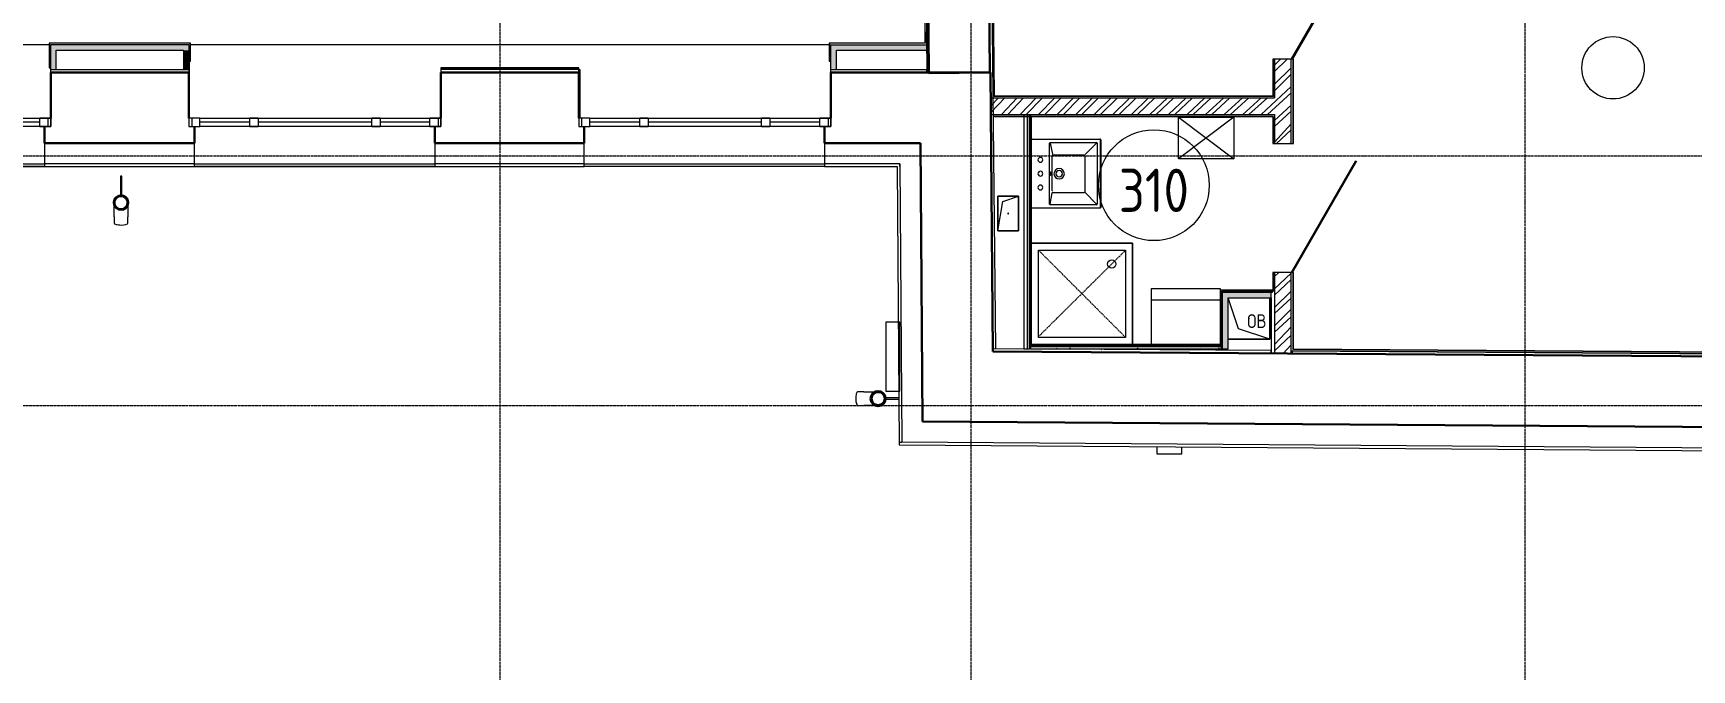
# Model space of a CAD drawing. Header units: millimetres. Extents: x -32 to 417638015, y -35 to 175284279.
# Drawn here: x 417166976 to 417178952, y 175229785 to 175234381 of the extents above; entities that cross this region are included whole.
import ezdxf

# ---------------------------------------------------------------- set-up
doc = ezdxf.new("R2010")
doc.units = ezdxf.units.MM
doc.linetypes.add('ADSK_Линия сетки', pattern=[25, 20, -2.5, 0, -2.5])
doc.linetypes.add('HIDDEN', pattern=[9.524999999999999, 6.35, -3.174999999999999])
for name, color, linetype, lineweight in [('_ Окна', 7, 'Continuous', 9), ('_ЭМ_ТХобщее_слой', 7, 'Continuous', 30), ('Аннотация', 7, 'Continuous', 18), ('Двери', 7, 'Continuous', 9), ('Обобщенные модели', 7, 'Continuous', 18), ('Окна', 7, 'Continuous', 9), ('Оси', 253, 'Continuous', 9), ('Перекрытие', 7, 'Continuous', 18), ('Сантехника', 7, 'Continuous', 18), ('Стены внутренние', 7, 'Continuous', 18), ('Стены наружные', 7, 'Continuous', 18), ('Стены несущие', 7, 'Continuous', 30), ('Стены отделка', 7, 'Continuous', 30), ('Стены штриховка', 7, 'Continuous', 9), ('ТХ', 5, 'Continuous', 0), ('ШТРИХОВКА', 252, 'Continuous', 15)]:
    doc.layers.add(name, color=color, linetype=linetype, lineweight=lineweight)
doc.layers.add('Линии', color=7, linetype='Continuous', lineweight=9, true_color=0x00a600)
doc.layers.add('ЭОМ_Лотки рабочие', color=5, linetype='Continuous')
doc.styles.add('GOST Common', font='GOST_Common.ttf', dxfattribs={"width": 0.9, "height": 349.9999999999996})
doc.styles.add('GOST Common_4', font='GOST_Common.ttf', dxfattribs={"width": 0.9, "height": 199.9999999999999})
pattern_1 = [(45.00034442127691, (507.3426508307675, 158.9013231569782), (-106.0666547691552, 106.0653795829764), [])]

# ---------------------------------------------------------------- blocks, each defined once
blk = doc.blocks.new('ТХ 3 этаж')
at = {"layer": 'ТХ', "color": 8}
for points in [[(50865.19520816504, 2115.359631943516), (51265.19520816504, 2115.359631943516), (51265.19520816504, 1815.359631943516), (50865.19520816504, 1815.359631943516)], [(51168.23793012393, 875.4259401493473), (50668.23793012393, 875.4259401493473), (50668.23793012393, 475.4259401493473), (51168.23793012393, 475.4259401493473)]]:
    blk.add_lwpolyline(points, close=True, dxfattribs=at)
for points in [[(50865.19520816504, 2115.359631943516), (51265.19520816504, 1815.359631943516)], [(51265.19520816504, 2115.359631943516), (50865.19520816504, 1815.359631943516)], [(51168.23793012393, 795.4259401493473), (50668.23793012393, 795.4259401493473)]]:
    blk.add_lwpolyline(points, dxfattribs=at)
blk.add_circle((54001.98852807528, 2471.748502117989), 225, dxfattribs=at)
blk = doc.blocks.new('План 3 этажа')
at = {"layer": 'Обобщенные модели', "lineweight": 9}
h = blk.add_hatch(dxfattribs=at)
h.set_pattern_fill('FP_6', color=8, angle=90.43334442127689, style=0, pattern_type=2)
h.set_pattern_definition(pattern_1)
h.paths.add_polyline_path([(41673.53806005813, 151.7506471929219), (41696.6795752882, 151.9256764504036), (41718.6737251094, 163.678286586313), (41731.93323421842, 181.1801078516398), (41736.131914499, 205.432399692422), (41729.93662376997, 227.2601042814512), (41715.58696338043, 244.0233134699717), (41695.48244004539, 253.3120249298058), (41671.53127108289, 252.5315331894379), (41651.14731264545, 241.8591986763574), (41637.40794462901, 223.3883000838474), (41632.726878311, 202.1396760937155), (41639.51415829407, 177.8058222492922), (41653.84745055034, 161.0503435816987), (41670.92477509001, 152.984877995747)])
h.paths.add_polyline_path([(41673.96834201867, 153.7038131956116), (41652.61233293107, 164.7317113206459), (41639.36320677247, 182.5269555634242), (41634.875865044, 202.8313531936626), (41640.1847866334, 224.7399328955213), (41654.21668377173, 241.8591986763538), (41674.83491320635, 251.2059471869374), (41695.91272200593, 251.1588950651437), (41716.1946474607, 241.1291086601764), (41729.93662376997, 223.1780147349425), (41734.43778436506, 201.6120911876041), (41728.86568704114, 179.8161596980237), (41715.6033315137, 163.3879941084083), (41696.21979897063, 153.872110558583)])
h = blk.add_hatch(dxfattribs=at)
h.set_pattern_fill('FP_6', color=8, angle=90.43334442127689, style=0, pattern_type=2)
h.set_pattern_definition(pattern_1)
h.paths.add_polyline_path([(41673.96834201867, 153.7038131956116), (41696.21979897063, 153.872110558583), (41716.19464746069, 163.6782865863065), (41729.93662376996, 181.180107851639), (41734.13344113666, 205.4110525035048), (41728.57233021747, 225.8465466892997), (41715.60333151371, 241.859198676358), (41695.48244004538, 251.3621133349153), (41673.2309830934, 251.193815971935), (41653.25613460332, 241.3876399442115), (41639.51415829408, 223.8858186788791), (41634.72682110794, 202.1548025232809), (41639.84231388749, 180.4986857405077), (41653.84745055032, 163.2067278541687), (41667.40099056038, 156.8055137608665)])
at = {"layer": 'Стены внутренние'}
for points in [[(35711.33723009069, 2577.133406092848), (35751.33723009081, 2577.133406092858), (35751.33723009081, 2757.133406092808), (35711.33723009069, 2756.130446460665), (35711.33723009069, 2734.252521997297)], [(36668.83299977228, 2717.133406092852), (36708.83299977228, 2717.133406092852), (36708.83299977228, 2757.133406092808), (35751.33723009081, 2757.133406092808), (35751.33723009081, 2717.133406092852), (35980.62787156901, 2717.133406092852)], [(41343.82893603237, 2577.133406092832), (41383.82893603237, 2577.13340609284), (41383.82893603237, 2757.133406092756), (41343.82893603231, 2756.475433093828), (41343.82893603231, 2734.252521997297)], [(41864.07179930666, 2717.133406092791), (42035.09456456499, 2717.133406092791), (42034.64054524159, 2757.133406092721), (41383.82893603237, 2757.133406092756), (41383.82893603237, 2717.133406092791)], [(36708.83299977228, 2577.133406092848), (36708.83299977228, 2717.133406092852), (36668.83299977228, 2717.133406092852), (36668.83299977228, 2577.133406092848)], [(44522.34267625358, 930.9766279984951), (44522.34267625358, 970.9766279984606), (44172.34267625352, 970.9766279984606), (44172.34267625352, 930.9766279984951), (44512.34267625352, 930.9766279984951)], [(44212.34267625352, 560.9766279985015), (44212.34267625352, 930.9766279984951), (44172.34267625352, 930.9766279984951), (44172.34267625352, 560.9766279985015)]]:
    blk.add_hatch(color=8, dxfattribs=at).paths.add_polyline_path(points)
at = {"layer": 'Стены внутренние', "lineweight": 9}
h = blk.add_hatch(dxfattribs=at)
h.set_pattern_fill('FP_5', color=8, style=0, pattern_type=2)
h.set_pattern_definition([(0, (507.3426762534655, 158.9018102923892), (406.4, 101.6), [33.528, -271.272, 33.528, -271.272, -1625.6]), (0, (507.3426762534655, 158.9018102923892), (406.4, 101.6), [-609.6, 33.528, -576.072, 33.528, -271.272, -711.2]), (0, (507.3426762534655, 158.9018102923892), (406.4, 101.6), [-1524, 33.528, -169.672, 33.528, -474.472]), (120, (659.7426762534305, 209.7018102923894), (-291.1881810244989, 301.1527240979959), [33.52799999999997, -271.2719999999998, 33.52799999999997, -271.2719999999998, -1625.599999999999]), (120, (659.7426762534305, 209.7018102923894), (-291.1881810244989, 301.1527240979959), [-609.5999999999996, 33.52799999999997, -576.0719999999995, 33.52799999999997, -271.2719999999998, -711.1999999999996]), (120, (659.7426762534305, 209.7018102923894), (-291.1881810244989, 301.1527240979959), [-1523.999999999999, 33.52799999999997, -169.6719999999999, 33.52799999999997, -474.4719999999998]), (240, (710.5426762534189, 412.9018102923892), (-115.2118189755009, -402.7527240979958), [33.528, -271.272, 33.528, -271.272, -1625.6]), (240, (710.5426762534189, 412.9018102923892), (-115.2118189755009, -402.7527240979958), [-609.6, 33.528, -576.072, 33.528, -271.272, -711.2]), (240, (710.5426762534189, 412.9018102923892), (-115.2118189755009, -402.7527240979958), [-1524, 33.528, -169.672, 33.528, -474.472])])
h.paths.add_polyline_path([(44163.34267625352, 560.9681184981173), (44163.34267625352, 575.9681184981227), (42786.34267625352, 575.9681184981227), (42786.34267625352, 560.9681184981173), (43884.71574656578, 560.9681184981173)])
at = {"layer": 'Стены штриховка'}
h = blk.add_hatch(dxfattribs=at)
h.set_pattern_fill('ANSI32', color=8, scale=10)
h.set_pattern_definition([(45, (507.3426762534655, 158.9018102923892), (-67.35192090801866, 67.35192090801866), []), (45, (552.2439762534341, 158.9018102923892), (-67.35192090801866, 67.35192090801866), [])])
h.paths.add_polyline_path([(44666.34267625352, 527.9282354910647), (44666.34267625352, 1113.901810292276), (44546.34267625352, 1113.901810292276), (44546.34267625352, 528.6284518181337)])
h.paths.add_polyline_path([(44666.34267625352, 2043.901810292281), (44666.34267625352, 2653.901810292281), (44546.34267625352, 2653.901810292272), (44546.34267625347, 2373.901810292275), (42498.32613216346, 2373.901810291735), (42499.23374390323, 2253.901810292281), (44546.34267625347, 2253.901810292281), (44546.34267625352, 2043.901810292281)])
h.paths.add_polyline_path([(44547.34267625358, 3583.901810292268), (44666.34267625352, 3583.901810292277), (44666.34267625352, 4511.90181029237), (44547.34267625358, 4511.90181029237), (44547.34267625358, 4207.079383846688)])
at = {"layer": '_ Окна', "color": 8}
for p, q in [((35631.33723009076, 2197.133406091879), (35271.33723009076, 2197.13340609188)), ((35691.33723009076, 2227.133406091864), (35691.33723009076, 2167.133406091864)), ((36728.83299977222, 2227.133406091855), (36728.83299977222, 2167.133406091855)), ((37148.83299977222, 2197.133406091874), (36788.83299977222, 2197.133406091876)), ((38028.83299977222, 2197.133406091872), (37208.83299977222, 2197.133406091874)), ((38448.83299977222, 2197.13340609187), (38088.83299977222, 2197.133406091871)), ((38508.83299977222, 2227.133406091855), (38508.83299977222, 2167.133406091855)), ((39543.82893603232, 2227.133406091846), (39543.82893603232, 2167.133406091846)), ((39963.82893603232, 2197.133406091865), (39603.82893603232, 2197.133406091867)), ((40843.82893603232, 2197.133406091863), (40023.82893603232, 2197.133406091865)), ((41263.82893603232, 2197.133406091861), (40903.82893603232, 2197.133406091862)), ((41323.82893603232, 2227.133406091846), (41323.82893603232, 2167.133406091846))]:
    blk.add_line(p, q, dxfattribs=at)
at = {"layer": '_ Окна', "color": 8, "lineweight": 18}
for p, q in [((35631.33723009076, 2167.133406091864), (35631.33723009076, 2227.133406091864)), ((35631.33723009076, 2227.133406091864), (35711.33723009076, 2227.133406091864)), ((35711.33723009076, 2167.133406091864), (35631.33723009076, 2167.133406091864)), ((35711.33723009076, 2227.133406091864), (35711.33723009076, 2167.133406091864)), ((36788.83299977222, 2227.133406091855), (36708.83299977222, 2227.133406091855)), ((36708.83299977222, 2227.133406091855), (36708.83299977222, 2167.133406091855)), ((36708.83299977222, 2167.133406091855), (36788.83299977222, 2167.133406091855)), ((36788.83299977222, 2167.133406091855), (36788.83299977222, 2227.133406091855)), ((37148.83299977222, 2167.133406091855), (37148.83299977222, 2227.133406091855)), ((37148.83299977222, 2227.133406091855), (37208.83299977222, 2227.133406091855)), ((37208.83299977222, 2167.133406091855), (37148.83299977222, 2167.133406091855)), ((37208.83299977222, 2227.133406091855), (37208.83299977222, 2167.133406091855)), ((38028.83299977222, 2167.133406091855), (38028.83299977222, 2227.133406091855)), ((38028.83299977222, 2227.133406091855), (38088.83299977222, 2227.133406091855)), ((38088.83299977222, 2167.133406091855), (38028.83299977222, 2167.133406091855)), ((38088.83299977222, 2227.133406091855), (38088.83299977222, 2167.133406091855)), ((38448.83299977222, 2167.133406091855), (38448.83299977222, 2227.133406091855)), ((38448.83299977222, 2227.133406091855), (38528.83299977222, 2227.133406091855)), ((38528.83299977222, 2167.133406091855), (38448.83299977222, 2167.133406091855)), ((38528.83299977222, 2227.133406091855), (38528.83299977222, 2167.133406091855)), ((39603.82893603232, 2227.133406091846), (39523.82893603232, 2227.133406091846)), ((39523.82893603232, 2227.133406091846), (39523.82893603232, 2167.133406091846)), ((39523.82893603232, 2167.133406091846), (39603.82893603232, 2167.133406091846)), ((39603.82893603232, 2167.133406091846), (39603.82893603232, 2227.133406091846)), ((39963.82893603232, 2167.133406091846), (39963.82893603232, 2227.133406091846)), ((39963.82893603232, 2227.133406091846), (40023.82893603232, 2227.133406091846)), ((40023.82893603232, 2167.133406091846), (39963.82893603232, 2167.133406091846)), ((40023.82893603232, 2227.133406091846), (40023.82893603232, 2167.133406091846)), ((40843.82893603232, 2167.133406091846), (40843.82893603232, 2227.133406091846)), ((40843.82893603232, 2227.133406091846), (40903.82893603232, 2227.133406091846)), ((40903.82893603232, 2167.133406091846), (40843.82893603232, 2167.133406091846)), ((40903.82893603232, 2227.133406091846), (40903.82893603232, 2167.133406091846)), ((41263.82893603232, 2167.133406091846), (41263.82893603232, 2227.133406091846)), ((41263.82893603232, 2227.133406091846), (41343.82893603232, 2227.133406091846)), ((41343.82893603232, 2167.133406091846), (41263.82893603232, 2167.133406091846)), ((41343.82893603232, 2227.133406091846), (41343.82893603232, 2167.133406091846))]:
    blk.add_line(p, q, dxfattribs=at)
at = {"layer": 'Двери', "color": 8, "lineweight": 30}
for p, q in [((44672.34267625448, 2653.901810292274), (45137.34267625449, 3459.3054358118)), ((44672.34267625443, 1113.901810292271), (45137.34267625443, 1919.305435811797))]:
    blk.add_line(p, q, dxfattribs=at)
at = {"layer": 'Линии', "color": 8}
blk.add_circle((43676.02008775268, 1742.688295021828), 400, dxfattribs=at)
at = {"layer": 'Обобщенные модели', "color": 8}
for p, q in [((36213.7690998959, 1807.13340609254), (36213.7690998959, 1667.992188720586)), ((36223.76909989591, 1807.133406092543), (36213.76909989591, 1807.133406092543)), ((36223.7690998959, 1667.992188720586), (36223.7690998959, 1807.13340609254)), ((42549.02440178319, 1413.767480752971), (42549.02440178319, 1663.767480752976)), ((42549.02440178319, 1663.767480752976), (42699.02440178319, 1663.767480752976)), ((42699.02440178319, 1663.767480752976), (42549.02440178319, 1663.767480752976)), ((42549.02440178319, 1663.767480752976), (42549.02440178319, 1413.767480752971)), ((42549.02440178319, 1413.767480752971), (42586.52440178318, 1626.267480752974)), ((42586.52440178318, 1626.267480752974), (42699.02440178319, 1663.767480752976)), ((42699.02440178319, 1663.767480752976), (42699.02440178319, 1413.767480752971)), ((42699.02440178319, 1413.767480752971), (42699.02440178319, 1663.767480752976)), ((36168.76909989594, 1513.48595524874), (36168.76909989595, 1470.981818277671)), ((36268.76909989594, 1470.981818277679), (36268.76909989594, 1513.485955248748)), ((42699.02440178319, 1413.767480752971), (42549.02440178319, 1413.767480752971)), ((42549.02440178319, 1413.767480752971), (42699.02440178319, 1413.767480752971)), ((44287.34267625347, 705.9766279984905), (44212.34267625347, 930.9766279984988)), ((44512.34267625347, 930.9766279984964), (44512.34267625347, 630.9766279984964)), ((44512.34267625347, 630.9766279984964), (44512.34267625347, 930.9766279984964)), ((44512.34267625347, 630.9766279984964), (44212.34267625347, 630.9766279984988)), ((44212.34267625347, 630.9766279984988), (44512.34267625347, 630.9766279984964)), ((44512.34267625347, 630.9766279984964), (44287.34267625347, 705.9766279984905)), ((41580.70274392074, 251.7476252511688), (41538.19982263252, 251.4261573317134)), ((41538.95614411643, 151.4290174835477), (41581.45906540465, 151.7504854030203)), ((41834.68328473002, 208.6673024836262), (41735.54490294749, 207.9174761572298)), ((41735.62053509588, 197.9177621724071), (41834.75891687842, 198.6675884988209))]:
    blk.add_line(p, q, dxfattribs=at)
at = {"layer": 'Обобщенные модели', "color": 8, "flags": 128}
for points in [[(36168.76909989594, 1513.48595524874), (36168.76909989594, 1519.1536956825), (36168.76909989594, 1524.738214749981), (36168.76909989594, 1530.230578411986), (36168.76909989594, 1535.62200005829), (36168.76909989594, 1540.90385456436), (36168.76909989594, 1546.067692089742), (36168.76909989594, 1551.105251595957), (36168.76909989594, 1556.00847406238), (36168.76909989594, 1560.769515379075), (36168.76909989594, 1565.380758895543), (36168.76909989594, 1569.834827605835), (36168.76909989594, 1574.124595950176), (36168.76909989594, 1578.243201214319), (36168.76909989594, 1582.184054508425), (36168.76909989594, 1585.940851307897), (36168.76909989594, 1589.507581539262), (36168.76909989594, 1592.878539195009), (36168.76909989594, 1596.048331461979), (36168.76909989594, 1599.011887348755), (36168.76909989594, 1601.76446579809), (36168.76909989594, 1604.116536527802)], [(36268.76909989594, 1604.116536527828), (36268.76909989594, 1602.846155575502), (36268.76909989594, 1600.182644509393), (36268.76909989594, 1597.306283044143), (36268.76909989594, 1594.221672744517), (36268.76909989594, 1590.933748328951), (36268.76909989594, 1587.447769775145), (36268.76909989594, 1583.769313905143), (36268.76909989594, 1579.904265463637), (36268.76909989594, 1575.858807703635), (36268.76909989594, 1571.639412494575), (36268.76909989594, 1567.252829968692), (36268.76909989594, 1562.706077722287), (36268.76909989594, 1558.00642958902), (36268.76909989594, 1553.161404003369), (36268.76909989594, 1548.178751972719), (36268.76909989594, 1543.066444677419), (36268.76909989594, 1537.832660718555), (36268.76909989594, 1532.485773034008), (36268.76909989594, 1527.034335503444), (36268.76909989594, 1521.487069263994), (36268.76909989594, 1515.852848758319), (36268.76909989594, 1513.485955248748)], [(41580.70274392074, 251.7476252511688), (41586.37032224852, 251.7904915897218), (41591.95468159027, 251.832728507211), (41597.44688816233, 251.8742684335614), (41602.8381556058, 251.9150449137521), (41608.11985904281, 251.9549927141392), (41613.28354887461, 251.9940479267381), (41618.32096429895, 252.0321480715483), (41623.22404652579, 252.0692321964661), (41627.98495166946, 252.1052409748021), (41632.59606329736, 252.1401168001927), (41637.05000461453, 252.1738038787569), (41641.33965026498, 252.2062483183639), (41645.45813773076, 252.2373982148056), (41649.39887831047, 252.2672037349183), (41653.15556765986, 252.2956171962284), (41656.72219587732, 252.3225931432328), (41660.09305711857, 252.3480884201968), (41663.26275872466, 252.3720622400987), (41666.22622984924, 252.3944762499668), (41668.97872957066, 252.4152945921406), (41671.33073302757, 252.4330838083863)], [(41672.08705451147, 152.4359439602291), (41670.81670989399, 152.4263357961506), (41668.15327500836, 152.40619108974), (41665.27699581141, 152.3844365500147), (41662.19247373631, 152.3611069796235), (41658.90464336039, 152.3362397008939), (41655.41876451085, 152.3098744961668), (41651.74041385027, 152.2820535441456), (41647.87547595503, 152.2528213524189), (41643.83013390126, 152.2222246862574), (41639.61085937332, 152.1903124937915), (41635.22440231035, 152.1571358277473), (41630.67778010797, 152.1227477636875), (41625.97826639176, 152.0872033151871), (41621.1333793812, 152.0505593457818), (41616.15086986197, 152.0128744780054), (41611.03870878641, 151.9742089996074), (41605.80507452173, 151.934624767105), (41600.45833976628, 151.894185106826), (41595.0070581551, 151.8529547136002), (41589.4599505759, 151.8109995472615), (41583.82589121747, 151.7683867271259), (41581.45906540465, 151.7504854030203)]]:
    blk.add_lwpolyline(points, dxfattribs=at)
at = {"layer": 'Обобщенные модели', "color": 8}
for centre, radius, start, end in [((36218.76909989591, 1617.133406092544), 52.00000000000003, 90, 270), ((36218.76909989591, 1617.133406092544), 52.00000000000004, 270, 90), ((42624.02440178319, 1538.767480752974), 2.500000000000002, 0, 180), ((42624.02440178319, 1538.767480752974), 2.500000000000002, 180, 0), ((42624.02440178319, 1538.767480752974), 2.499999999999999, 60.00000000000272, 165.0000000000325), ((42624.02440178319, 1538.767480752974), 2.500000000000002, 194.9999999999675, 270), ((42624.02440178319, 1538.767480752974), 2.499999999999998, 299.9999999999973, 0), ((44362.34267625347, 780.976627998497), 2.500000000000002, 90, 270), ((44362.34267625347, 780.976627998497), 2.499999999999999, 149.9999999999376, 254.9999999998042), ((44362.34267625347, 780.976627998497), 2.500000000000002, 270, 90), ((44362.34267625347, 780.976627998497), 2.499999999999998, 30.00000000006242, 90), ((44362.34267625347, 780.976627998497), 2.500000000000002, 285.0000000001958, 0)]:
    blk.add_arc(centre, radius, start, end, dxfattribs=at)
at = {"layer": 'Обобщенные модели', "color": 8, "lineweight": 40}
for centre, radius, start, end in [((36218.769099896, 1617.133406092521), 49.99999999999998, 90, 270), ((36218.769099896, 1617.133406092521), 49.99999999999996, 270, 90), ((41684.72539103197, 202.532963265353), 51.99999999999995, 0.4333444212772962, 180.4333444212773), ((41684.72539103197, 202.532963265353), 50.00000000000008, 0.4333444212772962, 180.4333444212773), ((41684.72539103195, 202.5329632652597), 49.99999999999998, 0.4333444212772962, 180.4333444212773), ((41684.72539103197, 202.532963265353), 51.99999999999995, 180.4333444212773, 0.433344421276482), ((41684.72539103197, 202.532963265353), 50.00000000000007, 180.4333444212773, 0.4333444212772962), ((41684.72539103195, 202.5329632652597), 49.99999999999996, 180.4333444212773, 0.433344421276482)]:
    blk.add_arc(centre, radius, start, end, dxfattribs=at)
at = {"layer": 'Обобщенные модели', "color": 8}
for centre, major_axis, ratio, start_param, end_param in [((36218.76909989591, 1470.981818277671), (49.99999999999999, -6.469600222486296e-14), 0.3090169943749482, 3.141592653589785, 4.712388980384689), ((36218.76909989591, 1470.981818277671), (50.00000000000001, -1.091049232098692e-13), 0.3090169943749481, 4.712388980384695, 6.283185307179591), ((41538.57798337442, 201.4275874076296), (0.3781607419564428, -49.99856992408125), 0.3090169943749482, 3.141592653589792, 4.712388980384689), ((41538.57798337442, 201.4275874076296), (0.3781607419563652, -49.99856992408127), 0.3090169943749481, 4.712388980384695, 6.283185307179597)]:
    blk.add_ellipse(centre, major_axis=major_axis, ratio=ratio, start_param=start_param, end_param=end_param, dxfattribs=at)
at = {"layer": 'Окна', "color": 8}
for p, q in [((35271.33723009076, 2227.133406091956), (35631.33723009076, 2227.133406091955)), ((35631.33723009076, 2167.133406091867), (35271.33723009076, 2167.133406091868)), ((35711.33723009076, 2227.133406091864), (35631.33723009076, 2227.133406091864)), ((35631.33723009076, 2167.133406091864), (35711.33723009076, 2167.133406091864)), ((35711.33723009076, 2167.133406091864), (35711.33723009076, 2227.133406091864)), ((36788.83299977222, 2227.133406091855), (36708.83299977222, 2227.133406091855)), ((36708.83299977222, 2227.133406091855), (36708.83299977222, 2167.133406091855)), ((36708.83299977222, 2167.133406091855), (36788.83299977222, 2167.133406091855)), ((36788.83299977222, 2227.133406091951), (37148.83299977222, 2227.13340609195)), ((37148.83299977222, 2167.133406091862), (36788.83299977222, 2167.133406091863)), ((37208.83299977222, 2227.133406091855), (37148.83299977222, 2227.133406091855)), ((37148.83299977222, 2167.133406091855), (37208.83299977222, 2167.133406091855)), ((37208.83299977222, 2227.13340609195), (38028.83299977222, 2227.133406091947)), ((38028.83299977222, 2167.133406091859), (37208.83299977222, 2167.133406091862)), ((38088.83299977222, 2227.133406091855), (38028.83299977222, 2227.133406091855)), ((38028.83299977222, 2167.133406091855), (38088.83299977222, 2167.133406091855)), ((38088.83299977222, 2227.133406091947), (38448.83299977222, 2227.133406091946)), ((38448.83299977222, 2167.133406091858), (38088.83299977222, 2167.133406091859)), ((38528.83299977222, 2227.133406091855), (38448.83299977222, 2227.133406091855)), ((38448.83299977222, 2167.133406091855), (38528.83299977222, 2167.133406091855)), ((38528.83299977222, 2167.133406091855), (38528.83299977222, 2227.133406091855)), ((39603.82893603232, 2227.133406091846), (39523.82893603232, 2227.133406091846)), ((39523.82893603232, 2227.133406091846), (39523.82893603232, 2167.133406091846)), ((39523.82893603232, 2167.133406091846), (39603.82893603232, 2167.133406091846)), ((39603.82893603232, 2227.133406091942), (39963.82893603232, 2227.133406091941)), ((39963.82893603232, 2167.133406091853), (39603.82893603232, 2167.133406091854)), ((40023.82893603232, 2227.133406091846), (39963.82893603232, 2227.133406091846)), ((39963.82893603232, 2167.133406091846), (40023.82893603232, 2167.133406091846)), ((40023.82893603232, 2227.133406091941), (40843.82893603232, 2227.133406091938)), ((40843.82893603232, 2167.13340609185), (40023.82893603232, 2167.133406091853)), ((40903.82893603232, 2227.133406091846), (40843.82893603232, 2227.133406091846)), ((40843.82893603232, 2167.133406091846), (40903.82893603232, 2167.133406091846)), ((40903.82893603232, 2227.133406091938), (41263.82893603232, 2227.133406091937)), ((41263.82893603232, 2167.133406091848), (40903.82893603232, 2167.13340609185)), ((41343.82893603232, 2227.133406091846), (41263.82893603232, 2227.133406091846)), ((41263.82893603232, 2167.133406091846), (41343.82893603232, 2167.133406091846)), ((41343.82893603232, 2167.133406091846), (41343.82893603232, 2227.133406091846))]:
    blk.add_line(p, q, dxfattribs=at)
at = {"layer": 'Оси', "color": 8, "linetype": 'ADSK_Линия сетки'}
for p, q in [((46356.9080292919, -3523.68777841868), (46356.90802929195, 42848.90181029241)), ((42356.9080292919, -3523.687778418672), (42356.90802929195, 21256.87599485738)), ((38956.9080292919, -3523.687778418667), (38956.90802929195, 20912.6903544061)), ((-10051.7742391639, 1953.901810291999), (51155.43598741665, 1953.901810291802)), ((-10051.7742391639, 153.9018102919972), (51155.4359874166, 153.9018102917989))]:
    blk.add_line(p, q, dxfattribs=at)
at = {"layer": 'Перекрытие', "color": 8}
for p, q in [((35699.33723009075, 2757.133406092848), (33589.34267625347, 2757.13340609287)), ((41331.82893603237, 2757.133406092794), (36720.83299977222, 2757.133406092839)), ((36711.47638207907, 2637.133406092841), (36711.47638207907, 2227.133406091867)), ((39523.82893603231, 2577.133406092826), (39531.47811872745, 2577.133406092826)), ((39531.47811872745, 2577.133406092826), (39531.47811872745, 2227.133406092816)), ((42491.31132519327, 2602.19036884073), (42491.31132519327, 2572.595093813416)), ((44172.34267625347, 551.2547533427642), (44172.34267625347, 560.9766279984988))]:
    blk.add_line(p, q, dxfattribs=at)
at = {"layer": 'Сантехника', "color": 8}
for p, q in [((43287.34267625347, 2073.968593910837), (42792.34267625347, 2073.968593910842)), ((42797.34267625346, 2075.968593910843), (43287.34267625346, 2075.968593910838)), ((42922.34267625345, 1606.989593910841), (42922.34267625346, 2045.968593910841)), ((42927.34267625346, 2050.968593910841), (43262.34267625346, 2050.968593910838)), ((42927.34267625346, 2045.968593910841), (42943.37417690961, 1965.950691234368)), ((43262.34267625346, 2045.968593910838), (43180.47253538002, 1964.098453037399)), ((43267.34267625346, 2045.968593910838), (43267.34267625345, 1606.989593910838)), ((43290.34267625347, 1581.989593910836), (43290.34267625347, 2070.968593910837)), ((43292.34267625346, 2070.968593910838), (43292.34267625345, 1581.989593910837)), ((42942.39086903889, 1952.501383912978), (42942.39086903889, 1955.968786696266)), ((42942.39086903888, 1702.373383912977), (42942.39086903889, 1952.501383912978)), ((42947.39086903889, 1960.968786696266), (43172.34286903888, 1960.968786696263)), ((43177.34286903888, 1955.968786696263), (43177.34286903888, 1695.968401125415)), ((42927.34267625345, 1606.989593910841), (42942.81989162257, 1686.660255796275)), ((42947.39086903888, 1690.968401125418), (43172.34286903888, 1690.968401125415)), ((43262.34267625345, 1606.989593910838), (43180.03817758101, 1689.294092583284)), ((42792.34267625347, 1578.989593910842), (43287.34267625347, 1578.989593910836)), ((43287.34267625345, 1576.989593910837), (42797.34267625345, 1576.989593910843)), ((43262.34267625345, 1601.989593910838), (42927.34267625345, 1601.989593910841)), ((43522.34267625347, 1323.968118498121), (42792.34267625347, 1323.968118498123)), ((42792.34267625347, 1323.968118498123), (43522.34267625347, 1323.968118498121)), ((43522.34267625347, 593.9681184981193), (43522.34267625347, 1323.968118498121)), ((43522.34267625347, 1323.968118498121), (43522.34267625347, 593.9681184981193)), ((42842.34267625352, 1273.968118498099), (43472.3426762535, 1273.968118498098)), ((42842.34267625352, 643.9681184981072), (42842.34267625352, 1273.968118498099)), ((43472.3426762535, 1273.968118498098), (43472.3426762535, 643.9681184981054)), ((43472.3426762535, 643.9681184981054), (42842.34267625352, 643.9681184981072))]:
    blk.add_line(p, q, dxfattribs=at)
at = {"layer": 'Сантехника', "color": 8, "linetype": 'HIDDEN', "lineweight": 9}
for p, q in [((42842.34267625352, 1273.968118498099), (43472.3426762535, 643.9681184981054)), ((43472.3426762535, 1273.968118498098), (42847.6878826328, 654.7129259427227))]:
    blk.add_line(p, q, dxfattribs=at)
at = {"layer": 'Сантехника', "color": 8}
blk.add_circle((43372.34267625348, 1173.968118498113), 30.00000000000217, dxfattribs=at)
for centre, radius, start, end in [((42797.34267625346, 2070.968593910843), 5.000000000000088, 90, 180), ((42927.34267625346, 2045.968593910841), 4.999999999999957, 90, 180), ((43262.34267625346, 2045.968593910838), 4.999999999999972, 0, 90), ((43287.34267625346, 2070.968593910838), 4.999999999999943, 0, 90), ((43287.34267625347, 2070.968593910837), 2.999999999999915, 0, 90), ((42856.70331723165, 1925.968383912979), 17.50000000000006, 90, 270), ((42856.70331723165, 1925.968383912979), 17.50000000000006, 270, 90), ((42947.39086903889, 1955.968786696266), 5.000000000000227, 90, 180), ((43172.34286903888, 1955.968786696263), 5.000000000000234, 0, 90), ((42856.70331723165, 1825.968383912978), 17.4999999999998, 90, 270), ((42856.70331723165, 1825.968383912978), 17.49999999999979, 270, 90), ((42992.34267625346, 1825.968593910841), 37.50000000000011, 90, 270), ((42992.34267625346, 1825.968593910841), 23.00000000000016, 90, 270), ((42992.34267625346, 1825.968593910841), 37.50000000000012, 270, 90), ((42992.34267625346, 1825.968593910841), 23.00000000000017, 270, 90), ((42856.70331723165, 1725.968383912978), 17.49999999999979, 90, 270), ((42856.70331723165, 1725.968383912978), 17.49999999999979, 270, 90), ((42947.39086903888, 1695.968401125418), 5.000000000000227, 180, 270), ((43172.34286903888, 1695.968401125416), 5.000000000000194, 270, 0), ((42797.34267625345, 1581.989593910842), 4.999999999999941, 180, 270), ((42927.34267625345, 1606.989593910841), 4.999999999999943, 180, 270), ((43262.34267625345, 1606.989593910838), 4.999999999999943, 270, 0), ((43287.34267625347, 1581.989593910836), 3, 270, 0), ((43287.34267625345, 1581.989593910837), 4.999999999999943, 270, 0)]:
    blk.add_arc(centre, radius, start, end, dxfattribs=at)
for major_axis, start_param, end_param in [((1.274746325006834e-12, 12.5), 1.13242748511766e-14, 3.141592653589771), ((1.950544335588695e-13, 12.5), 3.141592653589817, 6.283185307179573)]:
    blk.add_ellipse((42929.18020081914, 1825.968593910842), major_axis=major_axis, ratio=0.2476169237847262, start_param=start_param, end_param=end_param, dxfattribs=at)
at = {"layer": 'Стены наружные', "color": 8}
for p, q in [((36711.47638207907, 2577.133406092844), (36708.83299977222, 2577.133406092844)), ((33931.33723009075, 1897.133406092853), (35666.33723009075, 1897.133406092848)), ((35666.33723009075, 1877.133406092847), (33931.33723009075, 1877.133406092853)), ((35666.33723009069, 1876.13340609285), (33931.33723009075, 1876.133406092856)), ((35666.33723009069, 1876.13340609285), (35666.33723009069, 1877.13340609285)), ((36748.83299977222, 1897.133406092844), (38483.83299977222, 1897.133406092838)), ((38483.83299977222, 1877.133406092838), (36748.83299977222, 1877.133406092844)), ((36748.83299977222, 1877.133406092847), (36748.83299977222, 1876.133406092847)), ((38483.83299977216, 1876.133406092841), (36748.83299977222, 1876.133406092847)), ((38483.83299977216, 1876.133406092841), (38483.83299977216, 1877.133406092841)), ((39563.82893603231, 1897.133406092835), (41298.82893603237, 1897.133406092829)), ((41298.82893603237, 1877.133406092829), (39563.82893603231, 1877.133406092835))]:
    blk.add_line(p, q, dxfattribs=at)
at = {"layer": 'Стены несущие', "color": 8}
for p, q in [((42491.47351327207, 2557.076272681375), (42424.40328971465, 8974.63057371421)), ((41989.5785637045, 8477.13994511942), (42051.49754071253, 2552.47805886732)), ((35711.33723009075, 2557.133406092847), (35711.33723009075, 2227.133406091863)), ((36708.83299977222, 2557.133406092844), (35711.33723009075, 2557.133406092847)), ((36708.83299977222, 2227.13340609186), (36708.83299977222, 2557.133406092844)), ((38528.83299977222, 2557.133406092838), (38528.83299977222, 2227.133406091854)), ((39523.82893603231, 2557.133406092835), (38528.83299977222, 2557.133406092838)), ((39523.82893603231, 2227.133406091852), (39523.82893603231, 2557.133406092835)), ((41343.82893603231, 2557.133406092828), (41343.82893603231, 2227.133406091844)), ((42496.94027260144, 2557.133406092825), (41343.82893603231, 2557.133406092829)), ((42051.49754071253, 2552.47805886732), (42491.47351327207, 2557.076272681375)), ((42512.17494693428, 542.8790285430359), (42496.94027260144, 2557.133406092825)), ((35666.33723009075, 2167.133406091868), (35666.33723009075, 2047.133406092848)), ((36748.83299977222, 2047.133406092844), (36748.83299977222, 2167.133406091864)), ((38483.83299977222, 2167.133406091859), (38483.83299977222, 2047.133406092838)), ((39563.82893603231, 2047.133406092835), (39563.82893603231, 2167.133406091855)), ((41298.82893603237, 2167.13340609185), (41298.82893603231, 2047.133406092829)), ((36748.83299977222, 2047.133406092843), (35666.33723009075, 2047.133406092848)), ((38483.83299977222, 2047.133406092838), (39563.82893603231, 2047.133406092835)), ((41990.78303530387, 2047.133406092827), (41298.82893603231, 2047.133406092828)), ((41990.78303530387, 2047.133406092827), (42005.99099650473, 36.41090863835507)), ((49301.68401970062, 495.3377774846049), (42512.17494693428, 542.8790285430359)), ((42005.99099650473, 36.41090863835507), (49305.55501702445, -14.70183044150144))]:
    blk.add_line(p, q, dxfattribs=at)
at = {"layer": 'Стены отделка', "color": 8, "lineweight": 9}
for p, q in [((42425.47316974727, 8994.62479439273), (42512.31498676667, 562.8785382591659)), ((42445.35063785, 9006.624794383057), (42532.31392607733, 563.0845150729174)), ((41969.94450815982, 8456.982178912887), (42036.90804492671, 2557.362200919081)), ((42056.90675671649, 2557.589195958969), (41989.94321994961, 8457.209173952775)), ((41974.74018740887, 6977.181530827859), (42022.50356646866, 2769.13340609279)), ((42525.54066193488, 2385.901810292281), (42503.64416536409, 4511.901810292374)), ((35699.33723009075, 2767.133406092848), (35699.33723009075, 2589.133406092847)), ((36718.83299977222, 2769.133406092843), (35701.33723009075, 2769.133406092848)), ((36708.83299977222, 2757.133406092843), (35711.33723009075, 2757.133406092848)), ((35711.33723009075, 2557.133406092847), (35711.33723009075, 2757.133406092848)), ((36708.83299977222, 2757.133406092843), (36708.83299977222, 2557.133406092845)), ((36720.83299977222, 2637.133406092844), (36720.83299977222, 2767.133406092843)), ((41331.82893603237, 2767.133406092794), (41331.82893603237, 2637.133406092828)), ((42022.5035664686, 2769.133406092789), (41333.82893603237, 2769.133406092794)), ((41343.82893603231, 2757.133406092794), (42049.35867608484, 2757.133406092788)), ((41343.82893603231, 2557.133406092829), (41343.82893603231, 2757.133406092794)), ((35751.33723009075, 2717.133406092848), (36668.83299977222, 2717.133406092843)), ((35751.33723009075, 2577.133406092848), (35751.33723009075, 2717.133406092848)), ((36668.83299977222, 2717.133406092843), (36668.83299977222, 2577.133406092845)), ((36708.83299977222, 2637.133406092844), (36720.83299977222, 2637.133406092844)), ((41331.82893603237, 2637.133406092828), (41343.82893603231, 2637.133406092828)), ((41383.82893603231, 2717.133406092792), (42049.77671835083, 2717.133406092788)), ((41383.82893603231, 2577.133406092829), (41383.82893603231, 2717.133406092792)), ((44534.34267625352, 2653.901810292277), (44534.34267625347, 2385.901810292276)), ((44684.34267625352, 2653.901810292277), (44534.34267625352, 2653.901810292281)), ((44684.34267625347, 2043.901810292273), (44684.34267625352, 2653.901810292277)), ((35699.33723009075, 2589.133406092847), (35711.33723009075, 2589.133406092847)), ((35711.33723009075, 2577.133406092848), (35751.33723009075, 2577.133406092848)), ((35751.33723009075, 2577.133406092848), (36708.83299977222, 2577.133406092845)), ((38528.83299977222, 2589.133406092838), (38528.83299977222, 2557.133406092838)), ((39523.82893603231, 2589.133406092835), (38528.83299977222, 2589.133406092838)), ((39523.82893603231, 2557.133406092835), (39523.82893603231, 2589.133406092835)), ((41343.82893603231, 2577.133406092829), (42036.90546390595, 2577.133406092827)), ((42036.90546390595, 2557.133406092827), (42036.90546390595, 2577.133406092827)), ((42036.90804492671, 2557.362200919081), (42056.90675671649, 2557.589195958969)), ((42498.32613216346, 2373.901810292281), (42498.32613216346, 2248.901810292281)), ((42498.32613216346, 2373.901810292281), (44546.34267625352, 2373.901810292281)), ((44534.34267625347, 2385.901810292276), (42525.54066193488, 2385.901810292281)), ((44546.34267625347, 2373.901810292275), (44546.34267625347, 2383.901810292275)), ((42498.32613216346, 2253.901810292281), (44546.34267625352, 2253.901810292281)), ((44534.34267625347, 2235.901810292276), (42525.54066193488, 2235.901810292269)), ((42737.34267625347, 2248.901810292281), (42737.34267625347, 561.3028576368515)), ((42777.34267625347, 561.3028576368515), (42777.34267625347, 2248.901810292281)), ((42792.34267625347, 2239.90181029228), (42777.34267625347, 2239.90181029228)), ((42786.34267625347, 2248.901810292281), (42786.34267625347, 2233.90181029228)), ((42792.34267625347, 577.4681184981218), (42792.34267625347, 2239.90181029228)), ((35666.33723009075, 2047.133406092847), (35666.33723009075, 1877.133406092847)), ((36748.83299977222, 1877.133406092844), (36748.83299977222, 2047.133406092843)), ((38483.83299977222, 2047.133406092838), (38483.83299977222, 1877.133406092838)), ((39563.82893603231, 1877.133406092835), (39563.82893603231, 2047.133406092834)), ((41298.82893603231, 2047.133406092828), (41298.82893603231, 1877.133406092829)), ((44534.34267625352, 2043.901810292273), (44684.34267625347, 2043.901810292273)), ((36748.83299977222, 1897.133406092844), (35666.33723009075, 1897.133406092847)), ((35666.33723009075, 1877.133406092847), (36748.83299977222, 1877.133406092844)), ((39563.82893603231, 1897.133406092835), (38483.83299977222, 1897.133406092838)), ((38483.83299977222, 1877.133406092838), (39563.82893603231, 1877.133406092835)), ((41841.91325962811, 1897.133406092827), (41298.82893603231, 1897.133406092829)), ((41298.82893603231, 1877.133406092829), (41822.06395620463, 1877.133406092827)), ((41822.06395620463, 1877.133406092827), (41837.26301302819, -132.4117979965667)), ((41841.91325962811, 1877.133406092827), (41841.91325962811, 1897.133406092827)), ((41841.91325962811, 1897.133406092827), (41857.11336402548, -112.5503030983164)), ((44684.34267625347, 1113.901810292274), (44534.34267625352, 1113.901810292274)), ((44684.34267625347, 559.6696253186092), (44684.34267625347, 1113.901810292274)), ((44534.34267625352, 985.976627998497), (44157.34267625347, 985.976627998497)), ((44157.34267625347, 985.976627998497), (44157.34267625347, 593.9681184981173)), ((44172.34267625347, 970.976627998497), (44532.34267625352, 970.9766279984979)), ((44172.34267625347, 560.976627998497), (44172.34267625347, 970.976627998497)), ((44532.34267625352, 970.9766279984979), (44532.34267625352, 979.9766279984979)), ((44212.34267625347, 930.976627998497), (44522.34267625347, 930.9766279984979)), ((44212.34267625347, 560.976627998497), (44212.34267625347, 930.976627998497)), ((44522.34267625347, 930.9766279984979), (44522.34267625347, 528.803505899954)), ((41841.91325962736, 754.9799203783614), (41741.91325962736, 754.9799203783632)), ((41741.91325962736, 754.9799203783632), (41741.91325962736, 254.9799203783641)), ((41841.91325962736, 254.9799203783623), (41841.91325962736, 754.9799203783614)), ((42512.31498676667, 562.8785382591659), (42512.17494693433, 542.8790285440418)), ((42512.17494693433, 542.8790285440418), (44522.34267625352, 528.803505900968)), ((42512.31498676667, 562.8785382591659), (42532.31392607733, 563.0845150729174)), ((44522.48271608585, 548.8030156160921), (42512.31498676667, 562.8785382591659)), ((42737.34267625347, 561.3028576368515), (42777.34267625347, 561.3028576368515)), ((42777.34267625347, 577.4681184981218), (42792.34267625347, 577.4681184981218)), ((44157.34267625347, 593.9681184981173), (42786.34267625347, 593.9681184981218)), ((42786.34267625347, 593.9681184981218), (42786.34267625347, 560.9681184981218)), ((42786.34267625347, 560.9681184981218), (44163.34267625347, 560.9681184981173)), ((44163.34267625347, 560.9681184981173), (44163.34267625347, 593.9681184981173)), ((44163.34267625347, 593.9681184981173), (44172.34267625347, 593.9681184981173)), ((44172.34267625347, 560.976627998497), (44212.34267625347, 560.976627998497)), ((44522.34267625352, 528.803505900968), (44522.48271608585, 548.8030156160921)), ((44672.34267625347, 547.7541126183414), (49281.53279174201, 515.1875612101103)), ((44672.34267625347, 527.7531814092836), (44672.48398716113, 547.7531141763538)), ((44674.56933951168, 547.7380802063781), (44674.42803295917, 527.7385794011525)), ((44674.42803295917, 527.7385794011525), (49281.68459569622, 495.1859898281227)), ((49281.82590224873, 515.1854906333483), (44674.56933951168, 547.7380802063781)), ((49269.44072020898, 527.2732981073532), (44684.34267625347, 559.6696253186092)), ((41741.91325962736, 254.9799203783641), (41841.91325962736, 254.9799203783623)), ((49966.74763172067, -169.3352863099917), (41857.11336402543, -112.5503030983446)), ((41837.26301302819, -132.4117979965667), (49986.90107450919, -189.476894303767)), ((43698.50703306339, -145.4445325122888), (43698.1569334825, -195.443306800099)), ((43698.1569334825, -195.443306800099), (43878.15060923895, -196.7036519055191)), ((43878.15060923895, -196.7036519055191), (43878.50070881983, -146.704877617708))]:
    blk.add_line(p, q, dxfattribs=at)
at = {"layer": 'Стены штриховка', "color": 8}
for p, q in [((41976.74005858786, 6977.204230331848), (42024.52639626409, 2767.133406092788)), ((42523.56115463417, 2383.901810292281), (42501.62346051569, 4513.901810292374)), ((35701.33723009075, 2769.133406092848), (35699.33723009075, 2769.133406092848)), ((35699.33723009075, 2769.133406092848), (35699.33723009075, 2767.133406092848)), ((36720.83299977222, 2767.133406092843), (35699.33723009075, 2767.133406092848)), ((35701.33723009075, 2769.133406092848), (35701.33723009075, 2589.133406092847)), ((36718.83299977222, 2637.133406092844), (36718.83299977222, 2769.133406092843)), ((36720.83299977222, 2769.133406092843), (36718.83299977222, 2769.133406092843)), ((36720.83299977222, 2767.133406092843), (36720.83299977222, 2769.133406092843)), ((41333.82893603237, 2769.133406092794), (41331.82893603237, 2769.133406092794)), ((41331.82893603237, 2769.133406092794), (41331.82893603237, 2767.133406092794)), ((42024.52639626409, 2767.133406092789), (41331.82893603237, 2767.133406092794)), ((41333.82893603237, 2769.133406092794), (41333.82893603237, 2637.133406092828)), ((44536.34267625347, 2653.901810292277), (44536.34267625347, 2383.901810292275)), ((44546.34267625352, 2653.901810292277), (44546.34267625347, 2383.901810292275)), ((44546.34267625352, 2653.901810292277), (44546.34267625352, 2373.901810292281)), ((44666.34267625352, 2043.901810292273), (44666.34267625352, 2653.901810292277)), ((44682.34267625347, 2043.901810292273), (44682.34267625347, 2653.901810292277)), ((39523.82893603231, 2587.133406092835), (38528.83299977222, 2587.133406092838)), ((39523.82893603231, 2577.133406092836), (38528.83299977222, 2577.133406092838)), ((44536.34267625347, 2383.901810292275), (42523.56115463417, 2383.901810292281)), ((44536.34267625347, 2237.901810292276), (42523.56115463417, 2237.901810292269)), ((42764.34267625347, 561.3028576368515), (42764.34267625347, 2248.90181029228)), ((42783.34267625347, 577.4681184981218), (42783.34267625347, 2239.90181029228)), ((44534.34267625352, 2235.901810292276), (44534.34267625352, 2043.901810292274)), ((44536.34267625347, 2237.901810292276), (44536.34267625347, 2043.901810292274)), ((44546.34267625352, 2253.901810292281), (44546.34267625347, 2043.901810292274)), ((44534.34267625352, 1113.901810292274), (44534.34267625352, 979.9766279984997)), ((44536.34267625347, 1113.901810292274), (44536.34267625352, 979.9766279984988)), ((44546.34267625352, 1113.901810292274), (44546.34267625352, 528.6284518181756)), ((44666.34267625352, 527.928235491062), (44666.34267625352, 1113.901810292274)), ((44682.34267625347, 557.6837065352311), (44682.34267625347, 1113.901810292274)), ((44532.34267625352, 976.9766279984979), (44166.34267625347, 976.976627998497)), ((44166.34267625347, 976.976627998497), (44166.34267625347, 593.9681184981173)), ((44522.34267625347, 930.9766279984979), (44522.34267625347, 970.9766279984979)), ((44532.34267625352, 979.9766279984979), (44547.34267625347, 979.9766279984979)), ((44163.34267625347, 584.9681184981173), (42786.34267625347, 584.9681184981218)), ((44163.34267625347, 575.9681184981173), (42786.34267625347, 575.9681184981218)), ((49271.45606546447, 525.2590086244791), (44682.34267625347, 557.6837065352311)), ((41837.11173268472, -112.4102484100076), (41857.11336402543, -112.5503030983446))]:
    blk.add_line(p, q, dxfattribs=at)
at = {"layer": 'ЭОМ_Лотки рабочие'}
blk.add_blockref('ТХ 3 этаж', (-7010.895253870607, 118.5421783487909), dxfattribs=at)
at = {"layer": 'Аннотация', "color": 8, "lineweight": 9, "line_spacing_factor": 1.022765581104984}
for s, insert, char_height, width, attachment_point, style in [('310', (43676.02008775268, 1705.740174763312), 312.5000000000001, 520.2111192702771, 5, 'GOST Common'), ('\\pxt3.6,7.2,10.8,14.4,18,21.6,25.2,28.8,32.4,36,39.6,43.2,46.8,50.4,54,57.6,61.2,64.8,68.4,72,75.6,79.2,82.8,86.4,90,93.6,97.2,100.8,104.4,108,111.6,115.2;{ОВ}', (44349.51124003419, 811.7631680843897), 100, 156.348, 1, 'GOST Common_4')]:
    blk.add_mtext(s, dxfattribs=dict(at, insert=insert, char_height=char_height, width=width, attachment_point=attachment_point, style=style))
blk = doc.blocks.new('_ЭМ_ТХ2_3 этаж_нов')
at = {"layer": 'ТХ', "color": 8}
for points in [[(49847.39192500274, 2080.000000000291), (50247.39192500274, 2080.000000000291), (50247.39192500274, 1780.000000000291), (49847.39192500274, 1780.000000000291)], [(50150.43464696163, 840.0663082061292), (49650.43464696163, 840.0663082061292), (49650.43464696163, 440.0663082061292), (50150.43464696163, 440.0663082061292)]]:
    blk.add_lwpolyline(points, close=True, dxfattribs=at)
for points in [[(49847.39192500274, 2080.000000000291), (50247.39192500274, 1780.000000000291)], [(50247.39192500274, 2080.000000000291), (49847.39192500274, 1780.000000000291)], [(50150.43464696163, 760.0663082061292), (49650.43464696163, 760.0663082061292)]]:
    blk.add_lwpolyline(points, dxfattribs=at)
blk.add_circle((52984.18524491298, 2436.388870174764), 225, dxfattribs=at)

msp = doc.modelspace()

# ---------------------------------------------------------------- block references
at = {"layer": '_ЭМ_ТХобщее_слой', "lineweight": 50}
msp.add_blockref('_ЭМ_ТХ2_3 этаж_нов', (417125398.491967, 175231694.5649611), dxfattribs=at)
at = {"layer": 'ШТРИХОВКА'}
msp.add_blockref('План 3 этажа', (417131391.5839376, 175231540.6631508), dxfattribs=at)

doc.saveas('drawing.dxf')
